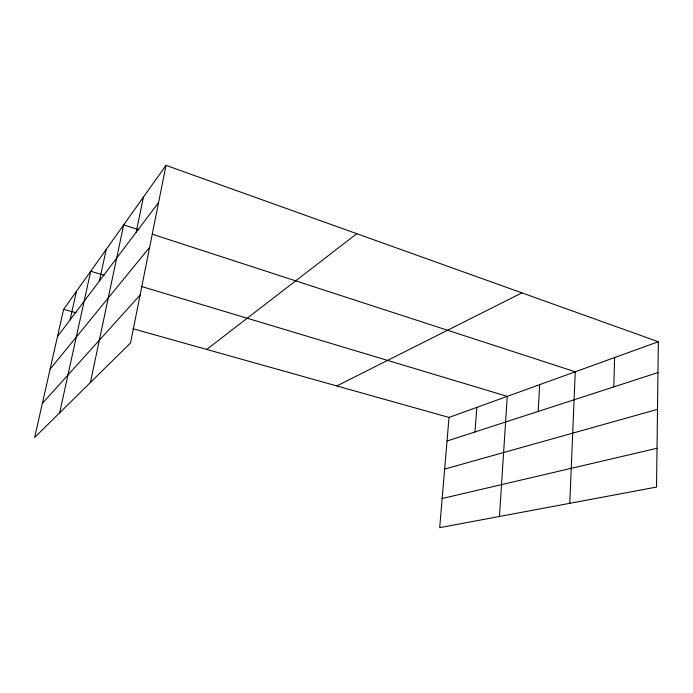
<?xml version="1.0" encoding="UTF-8"?>
<svg xmlns="http://www.w3.org/2000/svg" width="693" height="693" viewBox="0 0 693 693"><rect width="100%" height="100%" fill="white"/><g stroke="black" fill="none" stroke-linecap="round" stroke-linejoin="round"><path stroke-width="1.04" d="M658.35 341.744L656.531 487.075L439.7 527.65L449.021 417.429L658.35 341.744L166.008 165.35L63.643 309.303L34.65 437.474L130.518 342.966L166.008 165.35M613.799 386.902L614.622 357.553M569.785 503.309L575.259 371.786L152.33 234.217M538.201 411.443L539.639 384.667M499.462 516.467L507.259 396.37L141.233 286.4M474.991 431.964L476.836 407.371M136.192 232.233L143.425 197.098M90.402 382.519L123.666 224.896L139.024 229.885M99.42 280.986L106.228 249.419M59.641 412.846L90.722 271.223L104.123 275.251M70.071 319.889L76.455 291.294M57.467 336.599L158.567 202.573M50.113 369.109L149.627 247.332M42.36 403.395L140.099 295.036M206.713 349.445L356.808 233.706M336.789 385.94L521.907 292.862M447.02 441.034L657.96 372.565M444.655 469.066L657.501 409.364M442.16 498.51L657.016 448.276M63.643 309.303L76.074 312.794M133.056 328.777L449.021 417.429"/></g></svg>
